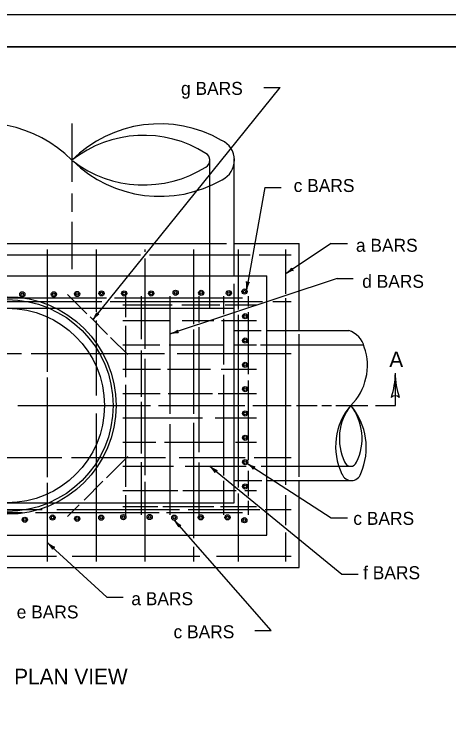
# Model space of a CAD drawing. Extents: x 997.6 to 1036.6, y 998.9 to 1022.6.
# Drawn here: x 1012.42 to 1019.11, y 1010.79 to 1022 of the extents above; entities that cross this region are included whole.
import ezdxf

# ---------------------------------------------------------------- set-up
doc = ezdxf.new("R2010")
doc.units = 0
for name, color, linetype in [('Level 1', 7, 'Continuous'), ('Level 10', 7, 'Continuous'), ('Level 11', 7, 'Continuous'), ('Level 14', 7, 'Continuous')]:
    doc.layers.add(name, color=color, linetype=linetype)

msp = doc.modelspace()

# ---------------------------------------------------------------- linework, layer by layer
at = {"layer": 'Level 1'}
for p, q in [((1013.631, 1017.293), (1016.517, 1020.877)), ((1016.267, 1020.877), (1016.517, 1020.877)), ((1013.31, 1020.32), (1013.31, 1019.42)), ((1015.435, 1017.47), (1015.435, 1019.774)), ((1015.81, 1017.97), (1015.81, 1019.774)), ((1013.4, 1019.671), (1013.41, 1019.681)), ((1016.283, 1019.33), (1015.997, 1017.753)), ((1016.283, 1019.33), (1016.533, 1019.33)), ((1013.31, 1019.242), (1013.31, 1018.959)), ((1013.31, 1018.805), (1013.31, 1018.075)), ((1010.873, 1018.47), (1015.692, 1018.47)), ((1015.81, 1018.47), (1016.81, 1018.47)), ((1016.81, 1017.126), (1016.81, 1018.47)), ((1012.935, 1016.489), (1012.935, 1018.376)), ((1013.685, 1017.416), (1013.685, 1018.376)), ((1014.435, 1018.34), (1014.435, 1018.376)), ((1015.185, 1017.223), (1015.185, 1018.376)), ((1015.876, 1017.45), (1015.876, 1018.376)), ((1017.304, 1018.467), (1016.602, 1018.002)), ((1016.602, 1018.376), (1016.602, 1017.69)), ((1017.304, 1018.467), (1017.554, 1018.467)), ((1011.502, 1018.293), (1014.365, 1018.293)), ((1014.503, 1018.293), (1016.056, 1018.293)), ((1016.195, 1018.293), (1016.685, 1018.293)), ((1014.435, 1016.844), (1014.435, 1018.238)), ((1010.31, 1017.97), (1016.31, 1017.97)), ((1017.394, 1017.928), (1014.823, 1017.073)), ((1016.31, 1013.97), (1016.31, 1017.97)), ((1017.394, 1017.928), (1017.644, 1017.928)), ((1015.81, 1017.47), (1015.81, 1017.844)), ((1011.824, 1017.574), (1013.77, 1017.574)), ((1013.844, 1017.624), (1012.297, 1017.624)), ((1013.54, 1017.383), (1013.241, 1017.683)), ((1013.899, 1017.574), (1016.246, 1017.574)), ((1015.935, 1017.624), (1013.964, 1017.624)), ((1014.14, 1017.332), (1014.14, 1017.657)), ((1014.379, 1016.992), (1014.379, 1017.657)), ((1014.823, 1015.839), (1014.823, 1017.657)), ((1015.268, 1017.248), (1015.268, 1017.657)), ((1015.648, 1017.378), (1015.648, 1017.657)), ((1016.031, 1017.498), (1016.031, 1017.657)), ((1016.406, 1017.574), (1016.685, 1017.574)), ((1016.602, 1017.625), (1016.602, 1014.745)), ((1010.81, 1017.47), (1015.81, 1017.47)), ((1014.091, 1017.523), (1014.852, 1017.523)), ((1015, 1017.523), (1015.586, 1017.523)), ((1015.67, 1017.523), (1016.154, 1017.523)), ((1015.81, 1014.47), (1015.81, 1017.47)), ((1015.876, 1014.704), (1015.876, 1017.368)), ((1016.031, 1016.455), (1016.031, 1017.41)), ((1013.858, 1017.066), (1013.588, 1017.336)), ((1013.685, 1016.125), (1013.685, 1017.281)), ((1014.091, 1017.282), (1014.828, 1017.282)), ((1015.01, 1017.282), (1015.495, 1017.282)), ((1015.615, 1017.282), (1016.154, 1017.282)), ((1015.648, 1016.602), (1015.648, 1017.308)), ((1014.14, 1016.405), (1014.14, 1017.199)), ((1015.185, 1015.844), (1015.185, 1017.143)), ((1015.268, 1015.248), (1015.268, 1017.176)), ((1015.81, 1017.126), (1016.225, 1017.126)), ((1016.31, 1017.126), (1017.573, 1017.126)), ((1014.169, 1016.755), (1013.905, 1017.019)), ((1016.81, 1014.869), (1016.81, 1017.072)), ((1014.091, 1016.907), (1014.665, 1016.907)), ((1014.808, 1016.907), (1015.65, 1016.907)), ((1015.812, 1016.907), (1016.154, 1016.907)), ((1016.217, 1016.907), (1017.803, 1016.907)), ((1014.379, 1016.105), (1014.379, 1016.819)), ((1009.935, 1016.772), (1012.533, 1016.772)), ((1012.681, 1016.772), (1014.734, 1016.772)), ((1014.435, 1014.898), (1014.435, 1016.691)), ((1014.931, 1016.772), (1016.685, 1016.772)), ((1014.091, 1016.532), (1014.675, 1016.532)), ((1014.784, 1016.532), (1015.443, 1016.532)), ((1015.606, 1016.532), (1016.154, 1016.532)), ((1018.292, 1015.97), (1018.292, 1016.47)), ((1012.935, 1014.864), (1012.935, 1016.401)), ((1015.648, 1014.891), (1015.648, 1016.445)), ((1016.031, 1015.127), (1016.031, 1016.356)), ((1014.14, 1014.716), (1014.14, 1016.287)), ((1014.091, 1016.157), (1014.67, 1016.157)), ((1014.793, 1016.157), (1015.473, 1016.157)), ((1015.561, 1016.157), (1016.154, 1016.157)), ((1014.379, 1015.228), (1014.379, 1016.026)), ((1012.473, 1015.97), (1014.522, 1015.97)), ((1014.645, 1015.97), (1015.975, 1015.97)), ((1016.098, 1015.97), (1016.685, 1015.97)), ((1016.77, 1015.97), (1017.088, 1015.97)), ((1017.162, 1015.97), (1017.308, 1015.97)), ((1017.377, 1015.97), (1017.867, 1015.97)), ((1017.987, 1015.97), (1018.292, 1015.97)), ((1013.685, 1013.563), (1013.685, 1015.849)), ((1014.091, 1015.782), (1015.32, 1015.782)), ((1015.517, 1015.782), (1016.154, 1015.782)), ((1017.688, 1015.838), (1017.695, 1015.845)), ((1014.823, 1014.282), (1014.823, 1015.681)), ((1015.185, 1013.926), (1015.185, 1015.701)), ((1014.091, 1015.407), (1014.601, 1015.407)), ((1014.734, 1015.407), (1015.655, 1015.407)), ((1015.827, 1015.407), (1016.154, 1015.407)), ((1011.607, 1015.168), (1013.153, 1015.168)), ((1013.301, 1015.168), (1014.749, 1015.168)), ((1013.84, 1014.855), (1014.169, 1015.185)), ((1014.96, 1015.168), (1015.98, 1015.168)), ((1016.117, 1015.168), (1016.685, 1015.168)), ((1014.091, 1015.032), (1014.872, 1015.032)), ((1014.379, 1014.282), (1014.379, 1015.095)), ((1015.054, 1015.032), (1015.995, 1015.032)), ((1015.268, 1014.282), (1015.268, 1015.09)), ((1015.434, 1015.032), (1017.47, 1013.367)), ((1016.011, 1015.075), (1017.305, 1014.239)), ((1016.227, 1015.032), (1017.606, 1015.032)), ((1016.031, 1014.57), (1016.031, 1014.963)), ((1012.935, 1013.563), (1012.935, 1014.775)), ((1013.497, 1014.512), (1013.786, 1014.802)), ((1014.435, 1013.563), (1014.435, 1014.795)), ((1015.648, 1014.282), (1015.648, 1014.807)), ((1015.81, 1014.813), (1016.235, 1014.813)), ((1016.31, 1014.813), (1017.606, 1014.813)), ((1016.81, 1013.47), (1016.81, 1014.813)), ((1014.091, 1014.657), (1014.941, 1014.657)), ((1015.02, 1014.657), (1015.837, 1014.657)), ((1015.971, 1014.657), (1016.154, 1014.657)), ((1014.14, 1014.282), (1014.14, 1014.588)), ((1015.876, 1013.563), (1015.876, 1014.612)), ((1016.602, 1014.585), (1016.602, 1014.122)), ((1010.81, 1014.47), (1015.81, 1014.47)), ((1013.241, 1014.256), (1013.421, 1014.436)), ((1016.031, 1014.282), (1016.031, 1014.501)), ((1010.996, 1014.366), (1012.848, 1014.366)), ((1013.075, 1014.366), (1014.965, 1014.366)), ((1014.091, 1014.414), (1014.631, 1014.414)), ((1014.71, 1014.414), (1015.497, 1014.414)), ((1015.098, 1014.366), (1016.203, 1014.366)), ((1015.599, 1014.414), (1016.154, 1014.414)), ((1016.286, 1014.366), (1016.685, 1014.366)), ((1012.543, 1014.314), (1010.948, 1014.314)), ((1014.655, 1014.314), (1012.75, 1014.314)), ((1015.935, 1014.314), (1014.768, 1014.314)), ((1017.305, 1014.239), (1017.555, 1014.239)), ((1016.379, 1012.502), (1014.89, 1014.2)), ((1016.602, 1014.013), (1016.602, 1013.563)), ((1010.31, 1013.97), (1016.31, 1013.97)), ((1013.846, 1013.012), (1012.935, 1013.854)), ((1015.185, 1013.563), (1015.185, 1013.789)), ((1011.914, 1013.647), (1013.072, 1013.647)), ((1013.314, 1013.647), (1015.282, 1013.647)), ((1015.538, 1013.647), (1016.685, 1013.647)), ((1009.81, 1013.47), (1016.81, 1013.47)), ((1017.47, 1013.367), (1017.72, 1013.367)), ((1013.846, 1013.012), (1014.096, 1013.012)), ((1016.129, 1012.502), (1016.379, 1012.502))]:
    msp.add_line(p, q, dxfattribs=at)
for centre, radius in [((1012.544, 1017.685), 0.04), ((1012.544, 1017.685), 0.02), ((1013.031, 1017.685), 0.04), ((1013.031, 1017.685), 0.02), ((1013.389, 1017.69), 0.04), ((1013.389, 1017.69), 0.02), ((1013.765, 1017.699), 0.04), ((1013.765, 1017.699), 0.02), ((1014.115, 1017.698), 0.04), ((1014.115, 1017.698), 0.02), ((1014.531, 1017.698), 0.04), ((1014.531, 1017.698), 0.02), ((1014.907, 1017.709), 0.04), ((1014.907, 1017.709), 0.02), ((1015.301, 1017.707), 0.04), ((1015.301, 1017.707), 0.02), ((1015.728, 1017.703), 0.04), ((1015.728, 1017.703), 0.02), ((1015.968, 1017.727), 0.04), ((1015.968, 1017.727), 0.02), ((1012.31, 1015.97), 1.678), ((1012.31, 1015.97), 1.634), ((1012.31, 1015.97), 1.5), ((1015.977, 1017.347), 0.04), ((1015.977, 1017.347), 0.02), ((1015.977, 1016.972), 0.04), ((1015.977, 1016.972), 0.02), ((1015.977, 1016.597), 0.04), ((1015.977, 1016.597), 0.02), ((1015.977, 1016.222), 0.04), ((1015.977, 1016.222), 0.02), ((1015.977, 1015.847), 0.04), ((1015.977, 1015.847), 0.02), ((1015.977, 1015.472), 0.04), ((1015.977, 1015.472), 0.02), ((1015.977, 1015.097), 0.04), ((1015.977, 1015.097), 0.02), ((1015.977, 1014.722), 0.04), ((1015.977, 1014.722), 0.02), ((1012.582, 1014.207), 0.04), ((1012.582, 1014.207), 0.02), ((1013.011, 1014.242), 0.04), ((1013.011, 1014.242), 0.02), ((1013.39, 1014.223), 0.04), ((1013.39, 1014.223), 0.02), ((1013.761, 1014.24), 0.04), ((1013.761, 1014.24), 0.02), ((1014.101, 1014.248), 0.04), ((1014.101, 1014.248), 0.02), ((1014.506, 1014.251), 0.04), ((1014.506, 1014.251), 0.02), ((1014.886, 1014.24), 0.04), ((1014.886, 1014.24), 0.02), ((1015.294, 1014.245), 0.04), ((1015.294, 1014.245), 0.02), ((1015.707, 1014.245), 0.04), ((1015.707, 1014.245), 0.02), ((1015.966, 1014.201), 0.04), ((1015.966, 1014.201), 0.02)]:
    msp.add_circle(centre, radius, dxfattribs=at)
for centre, radius, start, end in [((1011.933, 1018.379), 1.946, 44.969, 112.6013), ((1014.661, 1018.403), 1.911, 60.022, 135), ((1014.414, 1018.353), 1.784, 57.5301, 128.2404), ((1015.476, 1019.754), 0.336, 296.1571, 65.2584), ((1015.316, 1019.753), 0.119, 297.1221, 62.01), ((1014.415, 1021.171), 1.799, 232.6057, 302.0917), ((1014.665, 1021.119), 1.923, 225.7262, 299.9079), ((1016.386, 1018.328), 0.391, 303.4794, 322.1482), ((1016.817, 1017.676), 0.391, 104.8266, 123.4733), ((1016.726, 1018.084), 0.0313, 172.254, 254.3707), ((1016.386, 1018.328), 0.391, 303.4672, 303.4794), ((1015.613, 1017.823), 0.391, 349.7263, 8.3951), ((1016.382, 1017.683), 0.391, 151.0735, 169.7202), ((1016.024, 1017.899), 0.0313, 218.5009, 300.6176), ((1015.613, 1017.823), 0.391, 349.7141, 349.7263), ((1013.326, 1017.539), 0.391, 321.1524, 339.8212), ((1013.935, 1017.048), 0.391, 122.4996, 141.1463), ((1013.724, 1017.409), 0.0313, 189.927, 272.0437), ((1013.326, 1017.539), 0.391, 321.1402, 321.1524), ((1014.699, 1017.444), 0.391, 288.3865, 307.0553), ((1014.964, 1017.12), 0.0313, 157.1611, 239.2778), ((1017.472, 1016.79), 0.351, 13.3779, 73.1834), ((1014.946, 1016.702), 0.391, 89.7336, 108.3804), ((1014.699, 1017.444), 0.391, 288.3743, 288.3865), ((1016.995, 1016.585), 0.867, 314.7951, 19.3176), ((1017.12, 1016.47), 1.172, 341.3472, 359.9939), ((1019.463, 1016.47), 1.172, 180, 198.6688), ((1019.463, 1016.47), 1.172, 179.9878, 180), ((1018.291, 1016.024), 0.0938, 48.7746, 130.8913), ((1018.346, 1015.338), 0.974, 139.5232, 205.842), ((1018.261, 1015.458), 0.832, 142.0297, 205.4094), ((1016.953, 1015.462), 0.827, 333.8094, 37.8643), ((1016.851, 1015.323), 0.994, 336.0483, 40.6093), ((1015.682, 1015.335), 0.391, 230.7189, 249.3877), ((1015.187, 1014.73), 0.391, 32.0661, 50.7128), ((1015.682, 1015.335), 0.391, 230.7067, 230.7189), ((1016.223, 1015.403), 0.391, 237.1495, 255.8183), ((1015.799, 1014.746), 0.391, 38.4967, 57.1434), ((1016.223, 1015.403), 0.391, 237.1373, 237.1495), ((1016.136, 1014.994), 0.0313, 105.9241, 188.0408), ((1017.603, 1015.129), 0.0971, 196.8508, 340.8348), ((1015.549, 1014.938), 0.0313, 99.4935, 181.6102), ((1017.614, 1014.964), 0.152, 199.601, 342.8645), ((1015.184, 1014.458), 0.391, 221.2534, 239.9221), ((1014.596, 1013.942), 0.391, 22.6005, 41.2472), ((1015.184, 1014.458), 0.391, 221.2411, 221.2534), ((1014.988, 1014.088), 0.0313, 90.028, 172.1446), ((1013.2, 1014.141), 0.391, 227.2623, 245.9311), ((1012.67, 1013.567), 0.391, 28.6095, 47.2562), ((1013.2, 1014.141), 0.391, 227.2501, 227.2623), ((1013.044, 1013.753), 0.0313, 96.0369, 178.1536)]:
    msp.add_arc(centre, radius, start, end, dxfattribs=at)
at = {"layer": 'Level 10'}
msp.add_line((1007, 1021.5), (1035.5, 1021.5), dxfattribs=at)
at = {"layer": 'Level 11'}
msp.add_lwpolyline([(1007, 1000.5), (1035.5, 1000.5), (1035.5, 1021.5), (1007, 1021.5)], close=True, dxfattribs=at)
at = {"layer": 'Level 14'}
msp.add_line((1000, 1022), (1036, 1022), dxfattribs=at)

# ---------------------------------------------------------------- texts
at = {"layer": 'Level 1'}
for s, height, p in [('g BARS', 0.2, (1014.99, 1020.761)), ('c BARS', 0.2, (1016.726, 1019.263)), ('a BARS', 0.2, (1017.685, 1018.341)), ('d BARS', 0.2, (1017.782, 1017.785)), ('A', 0.24, (1018.199, 1016.562)), ('c BARS', 0.2, (1017.645, 1014.129)), ('f BARS', 0.2, (1017.796, 1013.291)), ('a BARS', 0.2, (1014.224, 1012.89)), ('e BARS', 0.2, (1012.458, 1012.686)), ('c BARS', 0.2, (1014.875, 1012.38)), ('PLAN VIEW', 0.24, (1012.419, 1011.67))]:
    msp.add_text(s, height=height, dxfattribs=at).set_placement(p)

doc.saveas('drawing.dxf')
